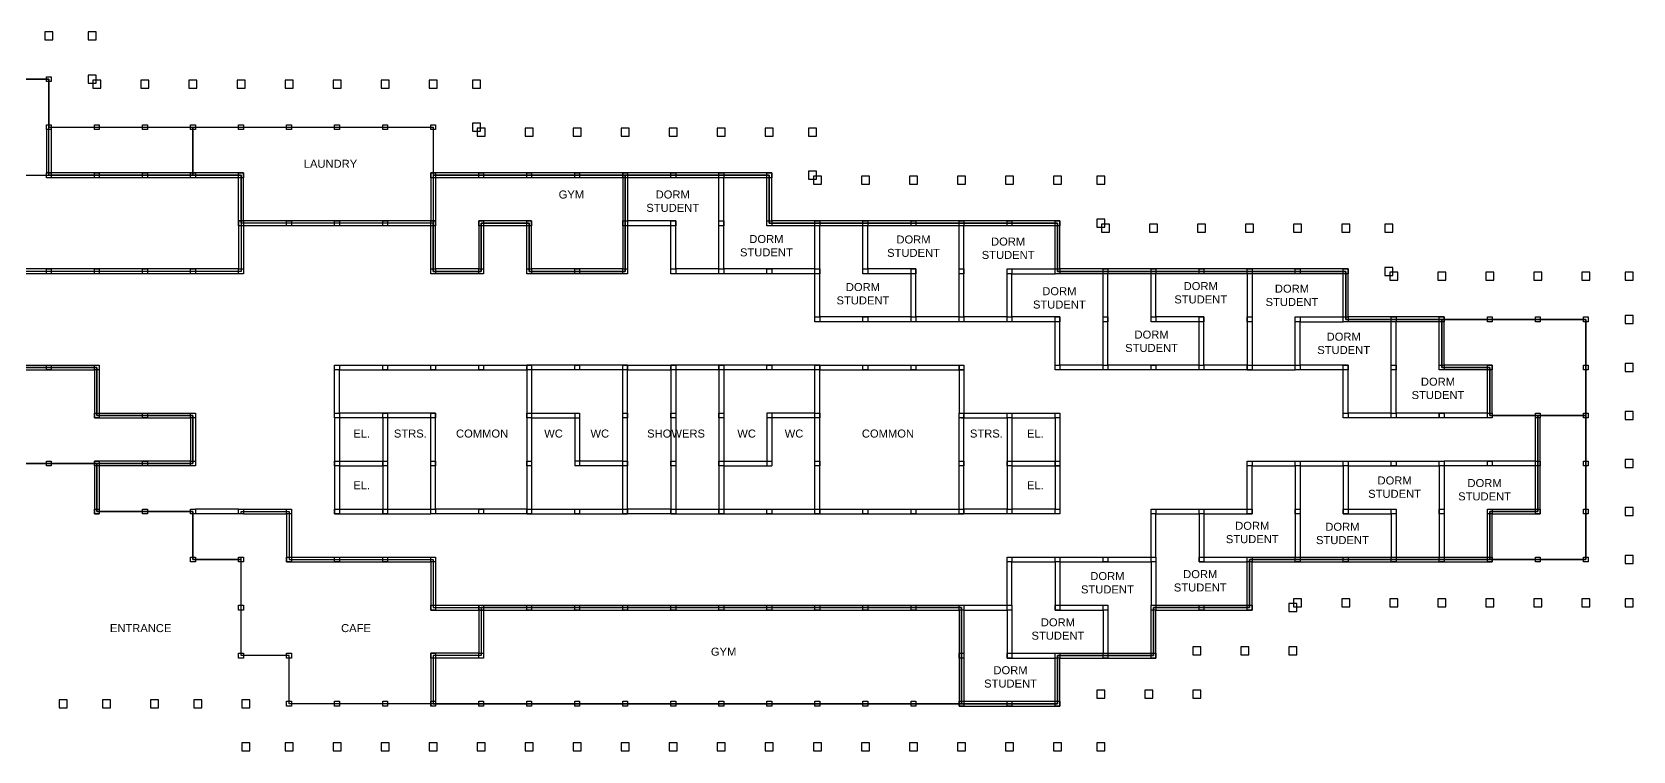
# Model space of a CAD drawing. Header units: metres. Extents: x 1950 to 2882, y 2050 to 2715.
# Drawn here: x 2347.9 to 2447.9, y 2176.1 to 2221 of the extents above; entities that cross this region are included whole.
import ezdxf

# ---------------------------------------------------------------- set-up
doc = ezdxf.new("R2010")
doc.units = ezdxf.units.M
for name, color, linetype in [('BRICK WALLS', 250, 'Continuous'), ('OUTLINE', 250, 'Continuous'), ('PILARS', 250, 'Continuous')]:
    doc.layers.add(name, color=color, linetype=linetype)
doc.layers.add('DOUBLE SKIN FACADE', color=250, linetype='Continuous', transparency=0.5)
doc.styles.get("Standard").update_dxf_attribs({"font": 'arial.ttf'})

msp = doc.modelspace()

# ---------------------------------------------------------------- linework, layer by layer
at = {"layer": 'BRICK WALLS'}
for p, q in [((2379.13, 2197.17), (2382.13, 2197.17)), ((2381.83, 2197.17), (2381.83, 2193.87)), ((2382.13, 2197.17), (2382.13, 2193.87)), ((2396.83, 2197.17), (2393.83, 2197.17)), ((2393.83, 2197.17), (2393.83, 2193.87)), ((2394.13, 2197.17), (2394.13, 2193.87)), ((2379.13, 2196.87), (2382.13, 2196.87)), ((2396.83, 2196.87), (2393.83, 2196.87)), ((2384.83, 2194.17), (2381.83, 2194.17)), ((2391.13, 2194.17), (2394.13, 2194.17)), ((2384.83, 2193.87), (2381.83, 2193.87)), ((2391.13, 2193.87), (2394.13, 2193.87))]:
    msp.add_line(p, q, dxfattribs=at)
for points in [[(2348.83, 2214.87), (2348.83, 2212.17)], [(2349.13, 2214.87), (2349.13, 2212.17)], [(2439.13, 2197.17), (2439.13, 2200.17), (2436.13, 2200.17), (2436.13, 2203.17), (2430.13, 2203.17), (2430.13, 2206.17), (2412.13, 2206.17), (2412.13, 2209.17), (2394.13, 2209.17), (2394.13, 2212.17), (2384.83, 2212.17), (2384.83, 2206.17), (2379.13, 2206.17), (2379.13, 2209.17), (2375.83, 2209.17), (2375.83, 2206.17), (2373.13, 2206.17), (2373.13, 2209.17), (2360.83, 2209.17), (2360.83, 2206.17), (2333.83, 2206.17)], [(2361.13, 2209.17), (2361.13, 2212.17), (2348.83, 2212.17)], [(2384.83, 2212.17), (2372.83, 2212.17), (2372.83, 2209.17)], [(2439.13, 2196.87), (2438.83, 2196.87), (2438.83, 2199.87), (2435.83, 2199.87), (2435.83, 2202.87), (2429.83, 2202.87), (2429.83, 2205.87), (2411.83, 2205.87), (2411.83, 2208.87), (2393.83, 2208.87), (2393.83, 2211.87), (2385.13, 2211.87), (2385.13, 2205.87), (2378.83, 2205.87), (2378.83, 2208.87), (2376.13, 2208.87), (2376.13, 2205.87), (2372.83, 2205.87), (2372.83, 2208.87), (2361.13, 2208.87), (2361.13, 2205.87), (2334.13, 2205.87)], [(2360.83, 2209.17), (2360.83, 2211.87), (2348.83, 2211.87)], [(2384.83, 2211.87), (2373.13, 2211.87), (2373.13, 2209.17)], [(2396.83, 2205.87), (2390.83, 2205.87), (2390.83, 2211.87)], [(2396.83, 2206.17), (2391.13, 2206.17), (2391.13, 2211.87)], [(2390.83, 2206.17), (2388.13, 2206.17), (2388.13, 2209.17), (2385.13, 2209.17)], [(2390.83, 2205.87), (2387.83, 2205.87), (2387.83, 2208.87), (2385.13, 2208.87)], [(2402.83, 2202.87), (2396.83, 2202.87), (2396.83, 2208.87)], [(2402.83, 2203.17), (2397.13, 2203.17), (2397.13, 2208.87)], [(2405.83, 2202.87), (2402.83, 2202.87), (2402.83, 2205.87), (2399.83, 2205.87), (2399.83, 2208.87)], [(2405.83, 2203.17), (2403.13, 2203.17), (2403.13, 2206.17), (2400.13, 2206.17), (2400.13, 2208.87)], [(2408.83, 2202.87), (2405.83, 2202.87), (2405.83, 2208.87)], [(2408.83, 2203.17), (2406.13, 2203.17), (2406.13, 2208.87)], [(2414.83, 2199.87), (2411.83, 2199.87), (2411.83, 2202.87), (2408.83, 2202.87), (2408.83, 2206.17), (2411.83, 2206.17)], [(2414.83, 2200.17), (2412.13, 2200.17), (2412.13, 2203.17), (2409.13, 2203.17), (2409.13, 2205.87), (2411.83, 2205.87)], [(2420.83, 2199.87), (2414.83, 2199.87), (2414.83, 2205.87)], [(2420.83, 2200.17), (2415.13, 2200.17), (2415.13, 2205.87)], [(2423.83, 2199.87), (2420.83, 2199.87), (2420.83, 2202.87), (2417.83, 2202.87), (2417.83, 2205.87)], [(2423.83, 2200.17), (2421.13, 2200.17), (2421.13, 2203.17), (2418.13, 2203.17), (2418.13, 2205.87)], [(2423.83, 2205.87), (2423.83, 2199.87), (2426.83, 2199.87)], [(2424.13, 2205.87), (2424.13, 2200.17), (2426.83, 2200.17)], [(2432.83, 2196.87), (2429.83, 2196.87), (2429.83, 2199.87), (2426.83, 2199.87), (2426.83, 2203.17), (2429.83, 2203.17)], [(2432.83, 2197.17), (2430.13, 2197.17), (2430.13, 2200.17), (2427.13, 2200.17), (2427.13, 2202.87), (2429.83, 2202.87)], [(2435.83, 2196.87), (2432.83, 2196.87), (2432.83, 2202.87)], [(2435.83, 2197.17), (2433.13, 2197.17), (2433.13, 2202.87)], [(2340.13, 2200.17), (2352.13, 2200.17), (2352.13, 2197.17), (2358.13, 2197.17), (2358.13, 2193.87), (2352.13, 2193.87), (2352.13, 2190.87)], [(2378.83, 2190.87), (2372.83, 2190.87), (2372.83, 2196.87), (2366.83, 2196.87), (2366.83, 2200.17), (2378.83, 2200.17)], [(2385.13, 2200.17), (2378.83, 2200.17), (2378.83, 2190.87), (2385.13, 2190.87), (2385.13, 2200.17)], [(2385.13, 2200.17), (2388.13, 2200.17), (2388.13, 2190.87), (2385.13, 2190.87)], [(2390.83, 2200.17), (2387.83, 2200.17), (2387.83, 2190.87), (2390.83, 2190.87)], [(2397.13, 2190.87), (2397.13, 2200.17), (2390.83, 2200.17), (2390.83, 2190.87), (2397.13, 2190.87)], [(2397.13, 2200.17), (2406.13, 2200.17)], [(2405.83, 2200.17), (2405.83, 2197.17)], [(2406.13, 2200.17), (2406.13, 2197.17)], [(2339.83, 2199.87), (2351.83, 2199.87), (2351.83, 2196.87), (2357.83, 2196.87), (2357.83, 2194.17), (2351.83, 2194.17), (2351.83, 2190.87), (2352.13, 2190.87)], [(2378.83, 2191.17), (2373.13, 2191.17), (2373.13, 2197.17), (2367.13, 2197.17), (2367.13, 2199.87), (2378.83, 2199.87)], [(2385.13, 2199.87), (2387.83, 2199.87), (2387.83, 2191.17), (2385.13, 2191.17)], [(2390.83, 2199.87), (2388.13, 2199.87), (2388.13, 2191.17), (2390.83, 2191.17)], [(2396.83, 2191.17), (2396.83, 2199.87), (2391.13, 2199.87), (2391.13, 2191.17), (2396.83, 2191.17)], [(2397.13, 2199.87), (2406.13, 2199.87)], [(2397.13, 2190.87), (2406.13, 2190.87), (2406.13, 2197.17)], [(2397.13, 2191.17), (2405.83, 2191.17), (2405.83, 2197.17)], [(2405.98, 2197.17), (2409.13, 2197.17), (2409.13, 2190.87), (2406.13, 2190.87)], [(2409.13, 2197.17), (2412.13, 2197.17), (2412.13, 2190.87), (2409.13, 2190.87)], [(2438.83, 2197.17), (2435.83, 2197.17), (2435.83, 2196.87)], [(2360.83, 2191.17), (2364.13, 2191.17), (2364.13, 2188.17), (2373.13, 2188.17), (2373.13, 2185.17), (2406.13, 2185.17), (2406.13, 2179.17), (2411.83, 2179.17), (2411.83, 2182.17), (2417.83, 2182.17), (2417.83, 2185.17), (2423.83, 2185.17), (2423.83, 2188.17), (2438.83, 2188.17), (2438.83, 2191.17), (2441.83, 2191.17), (2441.83, 2196.87)], [(2366.83, 2196.87), (2366.83, 2190.87), (2372.83, 2190.87)], [(2367.13, 2196.87), (2367.13, 2191.17), (2372.83, 2191.17)], [(2369.83, 2196.87), (2369.83, 2190.87)], [(2370.13, 2196.87), (2370.13, 2190.87)], [(2405.83, 2178.87), (2412.13, 2178.87), (2412.13, 2181.87), (2418.13, 2181.87), (2418.13, 2184.87), (2424.13, 2184.87), (2424.13, 2187.87), (2439.13, 2187.87), (2439.13, 2190.87), (2442.13, 2190.87), (2442.13, 2196.87)], [(2405.98, 2196.87), (2408.83, 2196.87), (2408.83, 2191.17), (2406.13, 2191.17)], [(2409.13, 2196.87), (2411.83, 2196.87), (2411.83, 2191.17), (2409.13, 2191.17)], [(2438.83, 2196.87), (2436.13, 2196.87)], [(2367.13, 2194.17), (2369.83, 2194.17)], [(2409.13, 2194.17), (2412.13, 2194.17)], [(2421.13, 2191.17), (2423.83, 2191.17), (2423.83, 2194.17), (2427.13, 2194.17), (2427.13, 2188.17)], [(2427.13, 2194.17), (2430.13, 2194.17), (2430.13, 2191.17), (2433.13, 2191.17), (2433.13, 2188.17)], [(2430.13, 2194.17), (2436.13, 2194.17), (2436.13, 2188.17)], [(2441.83, 2194.17), (2436.13, 2194.17)], [(2367.13, 2193.87), (2369.83, 2193.87)], [(2409.13, 2193.87), (2412.13, 2193.87)], [(2421.13, 2190.87), (2424.13, 2190.87), (2424.13, 2193.87), (2426.83, 2193.87), (2426.83, 2188.17)], [(2427.13, 2193.87), (2429.83, 2193.87), (2429.83, 2190.87), (2432.83, 2190.87), (2432.83, 2188.17)], [(2430.13, 2193.87), (2435.83, 2193.87), (2435.83, 2188.17)], [(2441.83, 2193.87), (2436.13, 2193.87)], [(2357.83, 2191.17), (2358.13, 2191.17), (2358.13, 2190.87)], [(2360.83, 2191.17), (2358.13, 2191.17)], [(2417.83, 2188.17), (2417.83, 2191.17), (2421.13, 2191.17), (2421.13, 2188.17), (2423.83, 2188.17)], [(2361.13, 2190.87), (2358.13, 2190.87)], [(2361.13, 2190.87), (2363.83, 2190.87), (2363.83, 2187.87), (2372.83, 2187.87), (2372.83, 2184.87), (2405.83, 2184.87), (2405.83, 2178.87)], [(2418.13, 2188.17), (2418.13, 2190.87), (2420.83, 2190.87), (2420.83, 2187.87), (2423.83, 2187.87)], [(2408.83, 2185.17), (2408.83, 2188.17), (2412.13, 2188.17), (2412.13, 2185.17), (2415.13, 2185.17), (2415.13, 2182.17)], [(2412.13, 2188.17), (2418.13, 2188.17), (2418.13, 2185.17)], [(2409.13, 2185.17), (2409.13, 2187.87), (2411.83, 2187.87), (2411.83, 2184.87), (2414.83, 2184.87), (2414.83, 2182.17)], [(2412.13, 2187.87), (2417.83, 2187.87), (2417.83, 2185.17)], [(2375.83, 2185.17), (2375.83, 2182.17), (2372.83, 2182.17), (2372.83, 2178.87)], [(2376.13, 2185.17), (2376.13, 2181.87), (2373.13, 2181.87), (2373.13, 2178.87)], [(2406.13, 2185.17), (2409.13, 2185.17), (2409.13, 2182.17), (2411.83, 2182.17)], [(2406.13, 2184.87), (2408.83, 2184.87), (2408.83, 2181.87), (2411.83, 2181.87)]]:
    msp.add_lwpolyline(points, dxfattribs=at)
msp.add_lwpolyline([(2384.83, 2199.87), (2379.13, 2199.87), (2379.13, 2191.17), (2384.83, 2191.17)], close=True, dxfattribs=at)
at = {"layer": 'DOUBLE SKIN FACADE'}
for points in [[(2349.23, 2220.97), (2348.73, 2220.97), (2348.73, 2220.47), (2349.23, 2220.47)], [(2351.93, 2220.97), (2351.43, 2220.97), (2351.43, 2220.47), (2351.93, 2220.47)], [(2351.93, 2218.27), (2351.43, 2218.27), (2351.43, 2217.77), (2351.93, 2217.77)], [(2352.23, 2217.97), (2351.73, 2217.97), (2351.73, 2217.47), (2352.23, 2217.47)], [(2355.23, 2217.97), (2354.73, 2217.97), (2354.73, 2217.47), (2355.23, 2217.47)], [(2358.23, 2217.97), (2357.73, 2217.97), (2357.73, 2217.47), (2358.23, 2217.47)], [(2361.23, 2217.97), (2360.73, 2217.97), (2360.73, 2217.47), (2361.23, 2217.47)], [(2364.23, 2217.97), (2363.73, 2217.97), (2363.73, 2217.47), (2364.23, 2217.47)], [(2367.23, 2217.97), (2366.73, 2217.97), (2366.73, 2217.47), (2367.23, 2217.47)], [(2370.23, 2217.97), (2369.73, 2217.97), (2369.73, 2217.47), (2370.23, 2217.47)], [(2373.23, 2217.97), (2372.73, 2217.97), (2372.73, 2217.47), (2373.23, 2217.47)], [(2375.93, 2217.97), (2375.43, 2217.97), (2375.43, 2217.47), (2375.93, 2217.47)], [(2375.93, 2215.27), (2375.43, 2215.27), (2375.43, 2214.77), (2375.93, 2214.77)], [(2376.23, 2214.97), (2375.73, 2214.97), (2375.73, 2214.47), (2376.23, 2214.47)], [(2379.23, 2214.97), (2378.73, 2214.97), (2378.73, 2214.47), (2379.23, 2214.47)], [(2382.23, 2214.97), (2381.73, 2214.97), (2381.73, 2214.47), (2382.23, 2214.47)], [(2385.23, 2214.97), (2384.73, 2214.97), (2384.73, 2214.47), (2385.23, 2214.47)], [(2388.23, 2214.97), (2387.73, 2214.97), (2387.73, 2214.47), (2388.23, 2214.47)], [(2391.23, 2214.97), (2390.73, 2214.97), (2390.73, 2214.47), (2391.23, 2214.47)], [(2394.23, 2214.97), (2393.73, 2214.97), (2393.73, 2214.47), (2394.23, 2214.47)], [(2396.93, 2214.97), (2396.43, 2214.97), (2396.43, 2214.47), (2396.93, 2214.47)], [(2396.93, 2212.27), (2396.43, 2212.27), (2396.43, 2211.77), (2396.93, 2211.77)], [(2397.23, 2211.97), (2396.73, 2211.97), (2396.73, 2211.47), (2397.23, 2211.47)], [(2400.23, 2211.97), (2399.73, 2211.97), (2399.73, 2211.47), (2400.23, 2211.47)], [(2403.23, 2211.97), (2402.73, 2211.97), (2402.73, 2211.47), (2403.23, 2211.47)], [(2406.23, 2211.97), (2405.73, 2211.97), (2405.73, 2211.47), (2406.23, 2211.47)], [(2409.23, 2211.97), (2408.73, 2211.97), (2408.73, 2211.47), (2409.23, 2211.47)], [(2412.23, 2211.97), (2411.73, 2211.97), (2411.73, 2211.47), (2412.23, 2211.47)], [(2414.93, 2211.97), (2414.43, 2211.97), (2414.43, 2211.47), (2414.93, 2211.47)], [(2414.93, 2209.27), (2414.43, 2209.27), (2414.43, 2208.77), (2414.93, 2208.77)], [(2415.23, 2208.97), (2414.73, 2208.97), (2414.73, 2208.47), (2415.23, 2208.47)], [(2418.23, 2208.97), (2417.73, 2208.97), (2417.73, 2208.47), (2418.23, 2208.47)], [(2421.23, 2208.97), (2420.73, 2208.97), (2420.73, 2208.47), (2421.23, 2208.47)], [(2424.23, 2208.97), (2423.73, 2208.97), (2423.73, 2208.47), (2424.23, 2208.47)], [(2427.23, 2208.97), (2426.73, 2208.97), (2426.73, 2208.47), (2427.23, 2208.47)], [(2430.23, 2208.97), (2429.73, 2208.97), (2429.73, 2208.47), (2430.23, 2208.47)], [(2432.93, 2208.97), (2432.43, 2208.97), (2432.43, 2208.47), (2432.93, 2208.47)], [(2432.93, 2206.27), (2432.43, 2206.27), (2432.43, 2205.77), (2432.93, 2205.77)], [(2433.23, 2205.97), (2432.73, 2205.97), (2432.73, 2205.47), (2433.23, 2205.47)], [(2436.23, 2205.97), (2435.73, 2205.97), (2435.73, 2205.47), (2436.23, 2205.47)], [(2439.23, 2205.97), (2438.73, 2205.97), (2438.73, 2205.47), (2439.23, 2205.47)], [(2442.23, 2205.97), (2441.73, 2205.97), (2441.73, 2205.47), (2442.23, 2205.47)], [(2445.23, 2205.97), (2444.73, 2205.97), (2444.73, 2205.47), (2445.23, 2205.47)], [(2447.93, 2205.97), (2447.43, 2205.97), (2447.43, 2205.47), (2447.93, 2205.47)], [(2447.93, 2203.27), (2447.43, 2203.27), (2447.43, 2202.77), (2447.93, 2202.77)], [(2447.93, 2200.27), (2447.43, 2200.27), (2447.43, 2199.77), (2447.93, 2199.77)], [(2447.93, 2197.27), (2447.43, 2197.27), (2447.43, 2196.77), (2447.93, 2196.77)], [(2447.93, 2194.27), (2447.43, 2194.27), (2447.43, 2193.77), (2447.93, 2193.77)], [(2447.93, 2191.27), (2447.43, 2191.27), (2447.43, 2190.77), (2447.93, 2190.77)], [(2447.93, 2188.27), (2447.43, 2188.27), (2447.43, 2187.77), (2447.93, 2187.77)], [(2426.93, 2185.27), (2426.43, 2185.27), (2426.43, 2184.77), (2426.93, 2184.77)], [(2427.23, 2185.57), (2426.73, 2185.57), (2426.73, 2185.07), (2427.23, 2185.07)], [(2430.23, 2185.57), (2429.73, 2185.57), (2429.73, 2185.07), (2430.23, 2185.07)], [(2433.23, 2185.57), (2432.73, 2185.57), (2432.73, 2185.07), (2433.23, 2185.07)], [(2436.23, 2185.57), (2435.73, 2185.57), (2435.73, 2185.07), (2436.23, 2185.07)], [(2439.23, 2185.57), (2438.73, 2185.57), (2438.73, 2185.07), (2439.23, 2185.07)], [(2442.23, 2185.57), (2441.73, 2185.57), (2441.73, 2185.07), (2442.23, 2185.07)], [(2445.23, 2185.57), (2444.73, 2185.57), (2444.73, 2185.07), (2445.23, 2185.07)], [(2447.93, 2185.57), (2447.43, 2185.57), (2447.43, 2185.07), (2447.93, 2185.07)], [(2420.93, 2182.57), (2420.43, 2182.57), (2420.43, 2182.07), (2420.93, 2182.07)], [(2423.93, 2182.57), (2423.43, 2182.57), (2423.43, 2182.07), (2423.93, 2182.07)], [(2426.93, 2182.57), (2426.43, 2182.57), (2426.43, 2182.07), (2426.93, 2182.07)], [(2350.13, 2179.27), (2349.63, 2179.27), (2349.63, 2178.77), (2350.13, 2178.77)], [(2352.83, 2179.27), (2352.33, 2179.27), (2352.33, 2178.77), (2352.83, 2178.77)], [(2355.83, 2179.27), (2355.33, 2179.27), (2355.33, 2178.77), (2355.83, 2178.77)], [(2358.53, 2179.27), (2358.03, 2179.27), (2358.03, 2178.77), (2358.53, 2178.77)], [(2361.53, 2179.27), (2361.03, 2179.27), (2361.03, 2178.77), (2361.53, 2178.77)], [(2414.93, 2179.87), (2414.43, 2179.87), (2414.43, 2179.37), (2414.93, 2179.37)], [(2417.93, 2179.87), (2417.43, 2179.87), (2417.43, 2179.37), (2417.93, 2179.37)], [(2420.93, 2179.87), (2420.43, 2179.87), (2420.43, 2179.37), (2420.93, 2179.37)], [(2361.53, 2176.57), (2361.03, 2176.57), (2361.03, 2176.07), (2361.53, 2176.07)], [(2364.23, 2176.57), (2363.73, 2176.57), (2363.73, 2176.07), (2364.23, 2176.07)], [(2367.23, 2176.57), (2366.73, 2176.57), (2366.73, 2176.07), (2367.23, 2176.07)], [(2370.23, 2176.57), (2369.73, 2176.57), (2369.73, 2176.07), (2370.23, 2176.07)], [(2373.23, 2176.57), (2372.73, 2176.57), (2372.73, 2176.07), (2373.23, 2176.07)], [(2376.23, 2176.57), (2375.73, 2176.57), (2375.73, 2176.07), (2376.23, 2176.07)], [(2379.23, 2176.57), (2378.73, 2176.57), (2378.73, 2176.07), (2379.23, 2176.07)], [(2382.23, 2176.57), (2381.73, 2176.57), (2381.73, 2176.07), (2382.23, 2176.07)], [(2385.23, 2176.57), (2384.73, 2176.57), (2384.73, 2176.07), (2385.23, 2176.07)], [(2388.23, 2176.57), (2387.73, 2176.57), (2387.73, 2176.07), (2388.23, 2176.07)], [(2391.23, 2176.57), (2390.73, 2176.57), (2390.73, 2176.07), (2391.23, 2176.07)], [(2394.23, 2176.57), (2393.73, 2176.57), (2393.73, 2176.07), (2394.23, 2176.07)], [(2397.23, 2176.57), (2396.73, 2176.57), (2396.73, 2176.07), (2397.23, 2176.07)], [(2400.23, 2176.57), (2399.73, 2176.57), (2399.73, 2176.07), (2400.23, 2176.07)], [(2403.23, 2176.57), (2402.73, 2176.57), (2402.73, 2176.07), (2403.23, 2176.07)], [(2406.23, 2176.57), (2405.73, 2176.57), (2405.73, 2176.07), (2406.23, 2176.07)], [(2409.23, 2176.57), (2408.73, 2176.57), (2408.73, 2176.07), (2409.23, 2176.07)], [(2412.23, 2176.57), (2411.73, 2176.57), (2411.73, 2176.07), (2412.23, 2176.07)], [(2414.93, 2176.58), (2414.43, 2176.58), (2414.43, 2176.08), (2414.93, 2176.08)]]:
    msp.add_lwpolyline(points, close=True, dxfattribs=at)
at = {"layer": 'OUTLINE'}
msp.add_lwpolyline([(2324.98, 2218.02), (2348.98, 2218.02), (2348.98, 2215.02), (2372.98, 2215.02), (2372.98, 2212.02), (2393.98, 2212.02), (2393.98, 2209.02), (2411.98, 2209.02), (2411.98, 2206.02), (2429.98, 2206.02), (2429.98, 2203.02), (2444.98, 2203.02), (2444.98, 2188.02), (2423.98, 2188.02), (2423.98, 2185.02), (2417.98, 2185.02), (2417.98, 2182.02), (2411.98, 2182.02), (2411.98, 2179.02), (2363.98, 2179.02), (2363.98, 2182.02), (2360.98, 2182.02), (2360.98, 2188.02), (2357.98, 2188.02), (2357.98, 2191.02), (2351.98, 2191.02), (2351.98, 2194.02), (2339.98, 2194.02)], dxfattribs=at)
at = {"layer": 'PILARS'}
for points in [[(2330.98, 2218.02), (2336.98, 2218.02), (2336.98, 2212.02), (2360.98, 2212.02), (2360.98, 2206.02), (2330.98, 2206.02), (2330.98, 2212.17)], [(2348.83, 2218.17), (2349.13, 2218.17), (2349.13, 2217.87), (2348.83, 2217.87), (2348.83, 2218.17)], [(2348.83, 2215.17), (2349.13, 2215.17), (2349.13, 2214.87), (2348.83, 2214.87), (2348.83, 2215.17)], [(2348.98, 2215.02), (2357.98, 2215.02), (2357.98, 2212.02), (2348.98, 2212.02), (2348.98, 2215.02)], [(2351.83, 2215.17), (2352.13, 2215.17), (2352.13, 2214.87), (2351.83, 2214.87), (2351.83, 2215.17)], [(2354.83, 2215.17), (2355.13, 2215.17), (2355.13, 2214.87), (2354.83, 2214.87), (2354.83, 2215.17)], [(2357.83, 2215.17), (2358.13, 2215.17), (2358.13, 2214.87), (2357.83, 2214.87), (2357.83, 2215.17)], [(2357.98, 2215.02), (2372.98, 2215.02), (2372.98, 2209.02), (2360.98, 2209.02), (2360.98, 2212.02), (2357.98, 2212.02), (2357.98, 2215.02)], [(2360.83, 2215.17), (2361.13, 2215.17), (2361.13, 2214.87), (2360.83, 2214.87), (2360.83, 2215.17)], [(2363.83, 2215.17), (2364.13, 2215.17), (2364.13, 2214.87), (2363.83, 2214.87), (2363.83, 2215.17)], [(2366.83, 2215.17), (2367.13, 2215.17), (2367.13, 2214.87), (2366.83, 2214.87), (2366.83, 2215.17)], [(2369.83, 2215.17), (2370.13, 2215.17), (2370.13, 2214.87), (2369.83, 2214.87), (2369.83, 2215.17)], [(2372.83, 2215.17), (2373.13, 2215.17), (2373.13, 2214.87), (2372.83, 2214.87), (2372.83, 2215.17)], [(2351.98, 2194.02), (2357.98, 2194.02), (2357.98, 2197.02), (2351.98, 2197.02), (2351.98, 2200.02), (2339.98, 2200.02), (2339.98, 2203.02), (2333.98, 2203.02), (2333.98, 2206.02), (2330.98, 2206.02), (2330.98, 2212.02), (2324.98, 2212.02), (2324.98, 2206.02), (2327.98, 2206.02), (2327.98, 2203.02), (2330.98, 2203.02), (2330.98, 2200.02), (2327.98, 2200.02), (2327.98, 2197.02), (2339.98, 2197.02), (2339.98, 2194.02), (2351.98, 2194.02)], [(2360.98, 2190.87), (2360.98, 2191.02), (2363.98, 2191.02), (2363.98, 2188.02), (2372.98, 2188.02), (2372.98, 2185.02), (2405.98, 2185.02), (2405.98, 2179.02), (2411.98, 2179.02), (2411.98, 2182.02), (2417.98, 2182.02), (2417.98, 2185.02), (2423.98, 2185.02), (2423.98, 2188.02), (2438.98, 2188.02), (2438.98, 2191.02), (2441.98, 2191.02), (2441.98, 2197.02), (2438.98, 2197.02), (2438.98, 2200.02), (2435.98, 2200.02), (2435.98, 2203.02), (2429.98, 2203.02), (2429.98, 2206.02), (2411.98, 2206.02), (2411.98, 2209.02), (2393.98, 2209.02), (2393.98, 2212.02), (2384.98, 2212.02), (2384.98, 2206.02), (2378.98, 2206.02), (2378.98, 2209.02), (2375.98, 2209.02), (2375.98, 2206.02), (2372.98, 2206.02), (2372.98, 2209.02), (2360.98, 2209.02), (2360.98, 2206.02), (2333.98, 2206.02)], [(2348.83, 2212.17), (2349.13, 2212.17), (2349.13, 2211.87), (2348.83, 2211.87), (2348.83, 2212.17)], [(2351.83, 2212.17), (2352.13, 2212.17), (2352.13, 2211.87), (2351.83, 2211.87), (2351.83, 2212.17)], [(2354.83, 2212.17), (2355.13, 2212.17), (2355.13, 2211.87), (2354.83, 2211.87), (2354.83, 2212.17)], [(2357.83, 2212.17), (2358.13, 2212.17), (2358.13, 2211.87), (2357.83, 2211.87), (2357.83, 2212.17)], [(2360.83, 2212.17), (2361.13, 2212.17), (2361.13, 2211.87), (2360.83, 2211.87), (2360.83, 2212.17)], [(2372.83, 2212.17), (2373.13, 2212.17), (2373.13, 2211.87), (2372.83, 2211.87), (2372.83, 2212.17)], [(2372.98, 2212.02), (2372.98, 2206.02), (2375.98, 2206.02), (2375.98, 2209.02), (2378.98, 2209.02), (2378.98, 2206.02), (2384.98, 2206.02), (2384.98, 2212.02), (2372.98, 2212.02)], [(2375.83, 2212.17), (2376.13, 2212.17), (2376.13, 2211.87), (2375.83, 2211.87), (2375.83, 2212.17)], [(2378.83, 2212.17), (2379.13, 2212.17), (2379.13, 2211.87), (2378.83, 2211.87), (2378.83, 2212.17)], [(2381.83, 2212.17), (2382.13, 2212.17), (2382.13, 2211.87), (2381.83, 2211.87), (2381.83, 2212.17)], [(2384.83, 2212.17), (2385.13, 2212.17), (2385.13, 2211.87), (2384.83, 2211.87), (2384.83, 2212.17)], [(2387.83, 2212.17), (2388.13, 2212.17), (2388.13, 2211.87), (2387.83, 2211.87), (2387.83, 2212.17)], [(2390.83, 2212.17), (2391.13, 2212.17), (2391.13, 2211.87), (2390.83, 2211.87), (2390.83, 2212.17)], [(2393.83, 2212.17), (2394.13, 2212.17), (2394.13, 2211.87), (2393.83, 2211.87), (2393.83, 2212.17)], [(2360.83, 2209.17), (2361.13, 2209.17), (2361.13, 2208.87), (2360.83, 2208.87), (2360.83, 2209.17)], [(2363.83, 2209.17), (2364.13, 2209.17), (2364.13, 2208.87), (2363.83, 2208.87), (2363.83, 2209.17)], [(2366.83, 2209.17), (2367.13, 2209.17), (2367.13, 2208.87), (2366.83, 2208.87), (2366.83, 2209.17)], [(2369.83, 2209.17), (2370.13, 2209.17), (2370.13, 2208.87), (2369.83, 2208.87), (2369.83, 2209.17)], [(2372.83, 2209.17), (2373.13, 2209.17), (2373.13, 2208.87), (2372.83, 2208.87), (2372.83, 2209.17)], [(2375.83, 2209.17), (2376.13, 2209.17), (2376.13, 2208.87), (2375.83, 2208.87), (2375.83, 2209.17)], [(2378.83, 2209.17), (2379.13, 2209.17), (2379.13, 2208.87), (2378.83, 2208.87), (2378.83, 2209.17)], [(2384.83, 2209.17), (2385.13, 2209.17), (2385.13, 2208.87), (2384.83, 2208.87), (2384.83, 2209.17)], [(2387.83, 2209.17), (2388.13, 2209.17), (2388.13, 2208.87), (2387.83, 2208.87), (2387.83, 2209.17)], [(2390.83, 2209.17), (2391.13, 2209.17), (2391.13, 2208.87), (2390.83, 2208.87), (2390.83, 2209.17)], [(2393.83, 2209.17), (2394.13, 2209.17), (2394.13, 2208.87), (2393.83, 2208.87), (2393.83, 2209.17)], [(2396.83, 2209.17), (2397.13, 2209.17), (2397.13, 2208.87), (2396.83, 2208.87), (2396.83, 2209.17)], [(2399.83, 2209.17), (2400.13, 2209.17), (2400.13, 2208.87), (2399.83, 2208.87), (2399.83, 2209.17)], [(2402.83, 2209.17), (2403.13, 2209.17), (2403.13, 2208.87), (2402.83, 2208.87), (2402.83, 2209.17)], [(2405.83, 2209.17), (2406.13, 2209.17), (2406.13, 2208.87), (2405.83, 2208.87), (2405.83, 2209.17)], [(2408.83, 2209.17), (2409.13, 2209.17), (2409.13, 2208.87), (2408.83, 2208.87), (2408.83, 2209.17)], [(2411.83, 2209.17), (2412.13, 2209.17), (2412.13, 2208.87), (2411.83, 2208.87), (2411.83, 2209.17)], [(2348.83, 2206.17), (2349.13, 2206.17), (2349.13, 2205.87), (2348.83, 2205.87), (2348.83, 2206.17)], [(2351.83, 2206.17), (2352.13, 2206.17), (2352.13, 2205.87), (2351.83, 2205.87), (2351.83, 2206.17)], [(2354.83, 2206.17), (2355.13, 2206.17), (2355.13, 2205.87), (2354.83, 2205.87), (2354.83, 2206.17)], [(2357.83, 2206.17), (2358.13, 2206.17), (2358.13, 2205.87), (2357.83, 2205.87), (2357.83, 2206.17)], [(2360.83, 2206.17), (2361.13, 2206.17), (2361.13, 2205.87), (2360.83, 2205.87), (2360.83, 2206.17)], [(2372.83, 2206.17), (2373.13, 2206.17), (2373.13, 2205.87), (2372.83, 2205.87), (2372.83, 2206.17)], [(2375.83, 2206.17), (2376.13, 2206.17), (2376.13, 2205.87), (2375.83, 2205.87), (2375.83, 2206.17)], [(2378.83, 2206.17), (2379.13, 2206.17), (2379.13, 2205.87), (2378.83, 2205.87), (2378.83, 2206.17)], [(2381.83, 2206.17), (2382.13, 2206.17), (2382.13, 2205.87), (2381.83, 2205.87), (2381.83, 2206.17)], [(2384.83, 2206.17), (2385.13, 2206.17), (2385.13, 2205.87), (2384.83, 2205.87), (2384.83, 2206.17)], [(2387.83, 2206.17), (2388.13, 2206.17), (2388.13, 2205.87), (2387.83, 2205.87), (2387.83, 2206.17)], [(2390.83, 2206.17), (2391.13, 2206.17), (2391.13, 2205.87), (2390.83, 2205.87), (2390.83, 2206.17)], [(2393.83, 2206.17), (2394.13, 2206.17), (2394.13, 2205.87), (2393.83, 2205.87), (2393.83, 2206.17)], [(2396.83, 2206.17), (2397.13, 2206.17), (2397.13, 2205.87), (2396.83, 2205.87), (2396.83, 2206.17)], [(2399.83, 2206.17), (2400.13, 2206.17), (2400.13, 2205.87), (2399.83, 2205.87), (2399.83, 2206.17)], [(2402.83, 2206.17), (2403.13, 2206.17), (2403.13, 2205.87), (2402.83, 2205.87), (2402.83, 2206.17)], [(2405.83, 2206.17), (2406.13, 2206.17), (2406.13, 2205.87), (2405.83, 2205.87), (2405.83, 2206.17)], [(2408.83, 2206.17), (2409.13, 2206.17), (2409.13, 2205.87), (2408.83, 2205.87), (2408.83, 2206.17)], [(2411.83, 2206.17), (2412.13, 2206.17), (2412.13, 2205.87), (2411.83, 2205.87), (2411.83, 2206.17)], [(2414.83, 2206.17), (2415.13, 2206.17), (2415.13, 2205.87), (2414.83, 2205.87), (2414.83, 2206.17)], [(2417.83, 2206.17), (2418.13, 2206.17), (2418.13, 2205.87), (2417.83, 2205.87), (2417.83, 2206.17)], [(2420.83, 2206.17), (2421.13, 2206.17), (2421.13, 2205.87), (2420.83, 2205.87), (2420.83, 2206.17)], [(2423.83, 2206.17), (2424.13, 2206.17), (2424.13, 2205.87), (2423.83, 2205.87), (2423.83, 2206.17)], [(2426.83, 2206.17), (2427.13, 2206.17), (2427.13, 2205.87), (2426.83, 2205.87), (2426.83, 2206.17)], [(2429.83, 2206.17), (2430.13, 2206.17), (2430.13, 2205.87), (2429.83, 2205.87), (2429.83, 2206.17)], [(2396.83, 2203.17), (2397.13, 2203.17), (2397.13, 2202.87), (2396.83, 2202.87), (2396.83, 2203.17)], [(2399.83, 2203.17), (2400.13, 2203.17), (2400.13, 2202.87), (2399.83, 2202.87), (2399.83, 2203.17)], [(2402.83, 2203.17), (2403.13, 2203.17), (2403.13, 2202.87), (2402.83, 2202.87), (2402.83, 2203.17)], [(2405.83, 2203.17), (2406.13, 2203.17), (2406.13, 2202.87), (2405.83, 2202.87), (2405.83, 2203.17)], [(2408.83, 2203.17), (2409.13, 2203.17), (2409.13, 2202.87), (2408.83, 2202.87), (2408.83, 2203.17)], [(2411.83, 2203.17), (2412.13, 2203.17), (2412.13, 2202.87), (2411.83, 2202.87), (2411.83, 2203.17)], [(2414.83, 2203.17), (2415.13, 2203.17), (2415.13, 2202.87), (2414.83, 2202.87), (2414.83, 2203.17)], [(2417.83, 2203.17), (2418.13, 2203.17), (2418.13, 2202.87), (2417.83, 2202.87), (2417.83, 2203.17)], [(2420.83, 2203.17), (2421.13, 2203.17), (2421.13, 2202.87), (2420.83, 2202.87), (2420.83, 2203.17)], [(2423.83, 2203.17), (2424.13, 2203.17), (2424.13, 2202.87), (2423.83, 2202.87), (2423.83, 2203.17)], [(2426.83, 2203.17), (2427.13, 2203.17), (2427.13, 2202.87), (2426.83, 2202.87), (2426.83, 2203.17)], [(2429.83, 2203.17), (2430.13, 2203.17), (2430.13, 2202.87), (2429.83, 2202.87), (2429.83, 2203.17)], [(2432.83, 2203.17), (2433.13, 2203.17), (2433.13, 2202.87), (2432.83, 2202.87), (2432.83, 2203.17)], [(2435.83, 2203.17), (2436.13, 2203.17), (2436.13, 2202.87), (2435.83, 2202.87), (2435.83, 2203.17)], [(2444.98, 2203.02), (2435.98, 2203.02), (2435.98, 2200.02), (2438.98, 2200.02), (2438.98, 2197.02), (2444.98, 2197.02), (2444.98, 2203.02)], [(2438.83, 2203.17), (2439.13, 2203.17), (2439.13, 2202.87), (2438.83, 2202.87), (2438.83, 2203.17)], [(2441.83, 2203.17), (2442.13, 2203.17), (2442.13, 2202.87), (2441.83, 2202.87), (2441.83, 2203.17)], [(2444.83, 2203.17), (2445.13, 2203.17), (2445.13, 2202.87), (2444.83, 2202.87), (2444.83, 2203.17)], [(2339.98, 2200.02), (2351.98, 2200.02), (2351.98, 2197.02), (2357.98, 2197.02), (2357.98, 2194.02), (2351.98, 2194.02)], [(2348.83, 2200.17), (2349.13, 2200.17), (2349.13, 2199.87), (2348.83, 2199.87), (2348.83, 2200.17)], [(2351.83, 2200.17), (2352.13, 2200.17), (2352.13, 2199.87), (2351.83, 2199.87), (2351.83, 2200.17)], [(2366.83, 2200.17), (2367.13, 2200.17), (2367.13, 2199.87), (2366.83, 2199.87), (2366.83, 2200.17)], [(2369.83, 2200.17), (2370.13, 2200.17), (2370.13, 2199.87), (2369.83, 2199.87), (2369.83, 2200.17)], [(2372.83, 2200.17), (2373.13, 2200.17), (2373.13, 2199.87), (2372.83, 2199.87), (2372.83, 2200.17)], [(2375.83, 2200.17), (2376.13, 2200.17), (2376.13, 2199.87), (2375.83, 2199.87), (2375.83, 2200.17)], [(2378.83, 2200.17), (2379.13, 2200.17), (2379.13, 2199.87), (2378.83, 2199.87), (2378.83, 2200.17)], [(2381.83, 2200.17), (2382.13, 2200.17), (2382.13, 2199.87), (2381.83, 2199.87), (2381.83, 2200.17)], [(2384.83, 2200.17), (2385.13, 2200.17), (2385.13, 2199.87), (2384.83, 2199.87), (2384.83, 2200.17)], [(2387.83, 2200.17), (2388.13, 2200.17), (2388.13, 2199.87), (2387.83, 2199.87), (2387.83, 2200.17)], [(2390.83, 2200.17), (2391.13, 2200.17), (2391.13, 2199.87), (2390.83, 2199.87), (2390.83, 2200.17)], [(2393.83, 2200.17), (2394.13, 2200.17), (2394.13, 2199.87), (2393.83, 2199.87), (2393.83, 2200.17)], [(2396.83, 2200.17), (2397.13, 2200.17), (2397.13, 2199.87), (2396.83, 2199.87), (2396.83, 2200.17)], [(2399.83, 2200.17), (2400.13, 2200.17), (2400.13, 2199.87), (2399.83, 2199.87), (2399.83, 2200.17)], [(2402.83, 2200.17), (2403.13, 2200.17), (2403.13, 2199.87), (2402.83, 2199.87), (2402.83, 2200.17)], [(2405.83, 2200.17), (2406.13, 2200.17), (2406.13, 2199.87), (2405.83, 2199.87), (2405.83, 2200.17)], [(2411.83, 2200.17), (2412.13, 2200.17), (2412.13, 2199.87), (2411.83, 2199.87), (2411.83, 2200.17)], [(2414.83, 2200.17), (2415.13, 2200.17), (2415.13, 2199.87), (2414.83, 2199.87), (2414.83, 2200.17)], [(2417.83, 2200.17), (2418.13, 2200.17), (2418.13, 2199.87), (2417.83, 2199.87), (2417.83, 2200.17)], [(2420.83, 2200.17), (2421.13, 2200.17), (2421.13, 2199.87), (2420.83, 2199.87), (2420.83, 2200.17)], [(2423.83, 2200.17), (2424.13, 2200.17), (2424.13, 2199.87), (2423.83, 2199.87), (2423.83, 2200.17)], [(2426.83, 2200.17), (2427.13, 2200.17), (2427.13, 2199.87), (2426.83, 2199.87), (2426.83, 2200.17)], [(2429.83, 2200.17), (2430.13, 2200.17), (2430.13, 2199.87), (2429.83, 2199.87), (2429.83, 2200.17)], [(2432.83, 2200.17), (2433.13, 2200.17), (2433.13, 2199.87), (2432.83, 2199.87), (2432.83, 2200.17)], [(2435.83, 2200.17), (2436.13, 2200.17), (2436.13, 2199.87), (2435.83, 2199.87), (2435.83, 2200.17)], [(2438.83, 2200.17), (2439.13, 2200.17), (2439.13, 2199.87), (2438.83, 2199.87), (2438.83, 2200.17)], [(2444.83, 2200.17), (2445.13, 2200.17), (2445.13, 2199.87), (2444.83, 2199.87), (2444.83, 2200.17)], [(2351.83, 2197.17), (2352.13, 2197.17), (2352.13, 2196.87), (2351.83, 2196.87), (2351.83, 2197.17)], [(2354.83, 2197.17), (2355.13, 2197.17), (2355.13, 2196.87), (2354.83, 2196.87), (2354.83, 2197.17)], [(2357.83, 2197.17), (2358.13, 2197.17), (2358.13, 2196.87), (2357.83, 2196.87), (2357.83, 2197.17)], [(2366.83, 2197.17), (2367.13, 2197.17), (2367.13, 2196.87), (2366.83, 2196.87), (2366.83, 2197.17)], [(2369.83, 2197.17), (2370.13, 2197.17), (2370.13, 2196.87), (2369.83, 2196.87), (2369.83, 2197.17)], [(2372.83, 2197.17), (2373.13, 2197.17), (2373.13, 2196.87), (2372.83, 2196.87), (2372.83, 2197.17)], [(2378.83, 2197.17), (2379.13, 2197.17), (2379.13, 2196.87), (2378.83, 2196.87), (2378.83, 2197.17)], [(2384.83, 2197.17), (2385.13, 2197.17), (2385.13, 2196.87), (2384.83, 2196.87), (2384.83, 2197.17)], [(2387.83, 2197.17), (2388.13, 2197.17), (2388.13, 2196.87), (2387.83, 2196.87), (2387.83, 2197.17)], [(2390.83, 2197.17), (2391.13, 2197.17), (2391.13, 2196.87), (2390.83, 2196.87), (2390.83, 2197.17)], [(2396.83, 2197.17), (2397.13, 2197.17), (2397.13, 2196.87), (2396.83, 2196.87), (2396.83, 2197.17)], [(2405.83, 2197.17), (2406.13, 2197.17), (2406.13, 2196.87), (2405.83, 2196.87), (2405.83, 2197.17)], [(2408.83, 2197.17), (2409.13, 2197.17), (2409.13, 2196.87), (2408.83, 2196.87), (2408.83, 2197.17)], [(2411.83, 2197.17), (2412.13, 2197.17), (2412.13, 2196.87), (2411.83, 2196.87), (2411.83, 2197.17)], [(2429.83, 2197.17), (2430.13, 2197.17), (2430.13, 2196.87), (2429.83, 2196.87), (2429.83, 2197.17)], [(2432.83, 2197.17), (2433.13, 2197.17), (2433.13, 2196.87), (2432.83, 2196.87), (2432.83, 2197.17)], [(2435.83, 2197.17), (2436.13, 2197.17), (2436.13, 2196.87), (2435.83, 2196.87), (2435.83, 2197.17)], [(2438.83, 2197.17), (2439.13, 2197.17), (2439.13, 2196.87), (2438.83, 2196.87), (2438.83, 2197.17)], [(2444.98, 2197.02), (2441.98, 2197.02), (2441.98, 2191.02), (2438.98, 2191.02), (2438.98, 2188.02), (2444.98, 2188.02), (2444.98, 2197.02)], [(2441.83, 2197.17), (2442.13, 2197.17), (2442.13, 2196.87), (2441.83, 2196.87), (2441.83, 2197.17)], [(2444.83, 2197.17), (2445.13, 2197.17), (2445.13, 2196.87), (2444.83, 2196.87), (2444.83, 2197.17)], [(2348.83, 2194.17), (2349.13, 2194.17), (2349.13, 2193.87), (2348.83, 2193.87), (2348.83, 2194.17)], [(2351.83, 2194.17), (2352.13, 2194.17), (2352.13, 2193.87), (2351.83, 2193.87), (2351.83, 2194.17)], [(2351.98, 2194.02), (2351.98, 2191.02), (2357.98, 2191.02), (2357.98, 2188.02), (2360.98, 2188.02), (2360.98, 2188.17)], [(2354.83, 2194.17), (2355.13, 2194.17), (2355.13, 2193.87), (2354.83, 2193.87), (2354.83, 2194.17)], [(2357.83, 2194.17), (2358.13, 2194.17), (2358.13, 2193.87), (2357.83, 2193.87), (2357.83, 2194.17)], [(2366.83, 2194.17), (2367.13, 2194.17), (2367.13, 2193.87), (2366.83, 2193.87), (2366.83, 2194.17)], [(2369.83, 2194.17), (2370.13, 2194.17), (2370.13, 2193.87), (2369.83, 2193.87), (2369.83, 2194.17)], [(2372.83, 2194.17), (2373.13, 2194.17), (2373.13, 2193.87), (2372.83, 2193.87), (2372.83, 2194.17)], [(2378.83, 2194.17), (2379.13, 2194.17), (2379.13, 2193.87), (2378.83, 2193.87), (2378.83, 2194.17)], [(2384.83, 2194.17), (2385.13, 2194.17), (2385.13, 2193.87), (2384.83, 2193.87), (2384.83, 2194.17)], [(2387.83, 2194.17), (2388.13, 2194.17), (2388.13, 2193.87), (2387.83, 2193.87), (2387.83, 2194.17)], [(2390.83, 2194.17), (2391.13, 2194.17), (2391.13, 2193.87), (2390.83, 2193.87), (2390.83, 2194.17)], [(2396.83, 2194.17), (2397.13, 2194.17), (2397.13, 2193.87), (2396.83, 2193.87), (2396.83, 2194.17)], [(2405.83, 2194.17), (2406.13, 2194.17), (2406.13, 2193.87), (2405.83, 2193.87), (2405.83, 2194.17)], [(2408.83, 2194.17), (2409.13, 2194.17), (2409.13, 2193.87), (2408.83, 2193.87), (2408.83, 2194.17)], [(2411.83, 2194.17), (2412.13, 2194.17), (2412.13, 2193.87), (2411.83, 2193.87), (2411.83, 2194.17)], [(2423.83, 2194.17), (2424.13, 2194.17), (2424.13, 2193.87), (2423.83, 2193.87), (2423.83, 2194.17)], [(2426.83, 2194.17), (2427.13, 2194.17), (2427.13, 2193.87), (2426.83, 2193.87), (2426.83, 2194.17)], [(2429.83, 2194.17), (2430.13, 2194.17), (2430.13, 2193.87), (2429.83, 2193.87), (2429.83, 2194.17)], [(2432.83, 2194.17), (2433.13, 2194.17), (2433.13, 2193.87), (2432.83, 2193.87), (2432.83, 2194.17)], [(2435.83, 2194.17), (2436.13, 2194.17), (2436.13, 2193.87), (2435.83, 2193.87), (2435.83, 2194.17)], [(2438.83, 2194.17), (2439.13, 2194.17), (2439.13, 2193.87), (2438.83, 2193.87), (2438.83, 2194.17)], [(2441.83, 2194.17), (2442.13, 2194.17), (2442.13, 2193.87), (2441.83, 2193.87), (2441.83, 2194.17)], [(2444.83, 2194.17), (2445.13, 2194.17), (2445.13, 2193.87), (2444.83, 2193.87), (2444.83, 2194.17)], [(2351.83, 2191.17), (2352.13, 2191.17), (2352.13, 2190.87), (2351.83, 2190.87), (2351.83, 2191.17)], [(2354.83, 2191.17), (2355.13, 2191.17), (2355.13, 2190.87), (2354.83, 2190.87), (2354.83, 2191.17)], [(2357.83, 2191.17), (2358.13, 2191.17), (2358.13, 2190.87), (2357.83, 2190.87), (2357.83, 2191.17)], [(2360.83, 2191.17), (2361.13, 2191.17), (2361.13, 2190.87), (2360.83, 2190.87), (2360.83, 2191.17)], [(2360.98, 2190.87), (2360.98, 2191.02), (2363.98, 2191.02), (2363.98, 2188.02), (2372.98, 2188.02), (2372.98, 2185.02), (2375.98, 2185.02), (2375.98, 2182.02), (2372.98, 2182.02), (2372.98, 2179.02), (2363.98, 2179.02), (2363.98, 2182.02), (2360.98, 2182.02)], [(2363.83, 2191.17), (2364.13, 2191.17), (2364.13, 2190.87), (2363.83, 2190.87), (2363.83, 2191.17)], [(2366.83, 2191.17), (2367.13, 2191.17), (2367.13, 2190.87), (2366.83, 2190.87), (2366.83, 2191.17)], [(2369.83, 2191.17), (2370.13, 2191.17), (2370.13, 2190.87), (2369.83, 2190.87), (2369.83, 2191.17)], [(2372.83, 2191.17), (2373.13, 2191.17), (2373.13, 2190.87), (2372.83, 2190.87), (2372.83, 2191.17)], [(2375.83, 2191.17), (2376.13, 2191.17), (2376.13, 2190.87), (2375.83, 2190.87), (2375.83, 2191.17)], [(2378.83, 2191.17), (2379.13, 2191.17), (2379.13, 2190.87), (2378.83, 2190.87), (2378.83, 2191.17)], [(2381.83, 2191.17), (2382.13, 2191.17), (2382.13, 2190.87), (2381.83, 2190.87), (2381.83, 2191.17)], [(2384.83, 2191.17), (2385.13, 2191.17), (2385.13, 2190.87), (2384.83, 2190.87), (2384.83, 2191.17)], [(2387.83, 2191.17), (2388.13, 2191.17), (2388.13, 2190.87), (2387.83, 2190.87), (2387.83, 2191.17)], [(2390.83, 2191.17), (2391.13, 2191.17), (2391.13, 2190.87), (2390.83, 2190.87), (2390.83, 2191.17)], [(2393.83, 2191.17), (2394.13, 2191.17), (2394.13, 2190.87), (2393.83, 2190.87), (2393.83, 2191.17)], [(2396.83, 2191.17), (2397.13, 2191.17), (2397.13, 2190.87), (2396.83, 2190.87), (2396.83, 2191.17)], [(2399.83, 2191.17), (2400.13, 2191.17), (2400.13, 2190.87), (2399.83, 2190.87), (2399.83, 2191.17)], [(2402.83, 2191.17), (2403.13, 2191.17), (2403.13, 2190.87), (2402.83, 2190.87), (2402.83, 2191.17)], [(2405.83, 2191.17), (2406.13, 2191.17), (2406.13, 2190.87), (2405.83, 2190.87), (2405.83, 2191.17)], [(2408.83, 2191.17), (2409.13, 2191.17), (2409.13, 2190.87), (2408.83, 2190.87), (2408.83, 2191.17)], [(2411.83, 2191.17), (2412.13, 2191.17), (2412.13, 2190.87), (2411.83, 2190.87), (2411.83, 2191.17)], [(2417.83, 2191.17), (2418.13, 2191.17), (2418.13, 2190.87), (2417.83, 2190.87), (2417.83, 2191.17)], [(2420.83, 2191.17), (2421.13, 2191.17), (2421.13, 2190.87), (2420.83, 2190.87), (2420.83, 2191.17)], [(2423.83, 2191.17), (2424.13, 2191.17), (2424.13, 2190.87), (2423.83, 2190.87), (2423.83, 2191.17)], [(2426.83, 2191.17), (2427.13, 2191.17), (2427.13, 2190.87), (2426.83, 2190.87), (2426.83, 2191.17)], [(2429.83, 2191.17), (2430.13, 2191.17), (2430.13, 2190.87), (2429.83, 2190.87), (2429.83, 2191.17)], [(2432.83, 2191.17), (2433.13, 2191.17), (2433.13, 2190.87), (2432.83, 2190.87), (2432.83, 2191.17)], [(2435.83, 2191.17), (2436.13, 2191.17), (2436.13, 2190.87), (2435.83, 2190.87), (2435.83, 2191.17)], [(2438.83, 2191.17), (2439.13, 2191.17), (2439.13, 2190.87), (2438.83, 2190.87), (2438.83, 2191.17)], [(2441.83, 2191.17), (2442.13, 2191.17), (2442.13, 2190.87), (2441.83, 2190.87), (2441.83, 2191.17)], [(2444.83, 2191.17), (2445.13, 2191.17), (2445.13, 2190.87), (2444.83, 2190.87), (2444.83, 2191.17)], [(2357.83, 2188.17), (2358.13, 2188.17), (2358.13, 2187.87), (2357.83, 2187.87), (2357.83, 2188.17)], [(2360.83, 2188.17), (2361.13, 2188.17), (2361.13, 2187.87), (2360.83, 2187.87), (2360.83, 2188.17)], [(2360.98, 2182.02), (2360.98, 2188.17)], [(2363.83, 2188.17), (2364.13, 2188.17), (2364.13, 2187.87), (2363.83, 2187.87), (2363.83, 2188.17)], [(2366.83, 2188.17), (2367.13, 2188.17), (2367.13, 2187.87), (2366.83, 2187.87), (2366.83, 2188.17)], [(2369.83, 2188.17), (2370.13, 2188.17), (2370.13, 2187.87), (2369.83, 2187.87), (2369.83, 2188.17)], [(2372.83, 2188.17), (2373.13, 2188.17), (2373.13, 2187.87), (2372.83, 2187.87), (2372.83, 2188.17)], [(2408.83, 2188.17), (2409.13, 2188.17), (2409.13, 2187.87), (2408.83, 2187.87), (2408.83, 2188.17)], [(2411.83, 2188.17), (2412.13, 2188.17), (2412.13, 2187.87), (2411.83, 2187.87), (2411.83, 2188.17)], [(2414.83, 2188.17), (2415.13, 2188.17), (2415.13, 2187.87), (2414.83, 2187.87), (2414.83, 2188.17)], [(2417.83, 2188.17), (2418.13, 2188.17), (2418.13, 2187.87), (2417.83, 2187.87), (2417.83, 2188.17)], [(2420.83, 2188.17), (2421.13, 2188.17), (2421.13, 2187.87), (2420.83, 2187.87), (2420.83, 2188.17)], [(2423.83, 2188.17), (2424.13, 2188.17), (2424.13, 2187.87), (2423.83, 2187.87), (2423.83, 2188.17)], [(2426.83, 2188.17), (2427.13, 2188.17), (2427.13, 2187.87), (2426.83, 2187.87), (2426.83, 2188.17)], [(2429.83, 2188.17), (2430.13, 2188.17), (2430.13, 2187.87), (2429.83, 2187.87), (2429.83, 2188.17)], [(2432.83, 2188.17), (2433.13, 2188.17), (2433.13, 2187.87), (2432.83, 2187.87), (2432.83, 2188.17)], [(2435.83, 2188.17), (2436.13, 2188.17), (2436.13, 2187.87), (2435.83, 2187.87), (2435.83, 2188.17)], [(2438.83, 2188.17), (2439.13, 2188.17), (2439.13, 2187.87), (2438.83, 2187.87), (2438.83, 2188.17)], [(2441.83, 2188.17), (2442.13, 2188.17), (2442.13, 2187.87), (2441.83, 2187.87), (2441.83, 2188.17)], [(2444.83, 2188.17), (2445.13, 2188.17), (2445.13, 2187.87), (2444.83, 2187.87), (2444.83, 2188.17)], [(2360.83, 2185.17), (2361.13, 2185.17), (2361.13, 2184.87), (2360.83, 2184.87), (2360.83, 2185.17)], [(2372.83, 2185.17), (2373.13, 2185.17), (2373.13, 2184.87), (2372.83, 2184.87), (2372.83, 2185.17)], [(2405.98, 2179.02), (2405.98, 2185.02), (2375.98, 2185.02), (2375.98, 2182.02), (2372.98, 2182.02), (2372.98, 2179.02), (2405.98, 2179.02)], [(2375.83, 2185.17), (2376.13, 2185.17), (2376.13, 2184.87), (2375.83, 2184.87), (2375.83, 2185.17)], [(2378.83, 2185.17), (2379.13, 2185.17), (2379.13, 2184.87), (2378.83, 2184.87), (2378.83, 2185.17)], [(2381.83, 2185.17), (2382.13, 2185.17), (2382.13, 2184.87), (2381.83, 2184.87), (2381.83, 2185.17)], [(2384.83, 2185.17), (2385.13, 2185.17), (2385.13, 2184.87), (2384.83, 2184.87), (2384.83, 2185.17)], [(2387.83, 2185.17), (2388.13, 2185.17), (2388.13, 2184.87), (2387.83, 2184.87), (2387.83, 2185.17)], [(2390.83, 2185.17), (2391.13, 2185.17), (2391.13, 2184.87), (2390.83, 2184.87), (2390.83, 2185.17)], [(2393.83, 2185.17), (2394.13, 2185.17), (2394.13, 2184.87), (2393.83, 2184.87), (2393.83, 2185.17)], [(2396.83, 2185.17), (2397.13, 2185.17), (2397.13, 2184.87), (2396.83, 2184.87), (2396.83, 2185.17)], [(2399.83, 2185.17), (2400.13, 2185.17), (2400.13, 2184.87), (2399.83, 2184.87), (2399.83, 2185.17)], [(2402.83, 2185.17), (2403.13, 2185.17), (2403.13, 2184.87), (2402.83, 2184.87), (2402.83, 2185.17)], [(2405.83, 2185.17), (2406.13, 2185.17), (2406.13, 2184.87), (2405.83, 2184.87), (2405.83, 2185.17)], [(2408.83, 2185.17), (2409.13, 2185.17), (2409.13, 2184.87), (2408.83, 2184.87), (2408.83, 2185.17)], [(2411.83, 2185.17), (2412.13, 2185.17), (2412.13, 2184.87), (2411.83, 2184.87), (2411.83, 2185.17)], [(2414.83, 2185.17), (2415.13, 2185.17), (2415.13, 2184.87), (2414.83, 2184.87), (2414.83, 2185.17)], [(2417.83, 2185.17), (2418.13, 2185.17), (2418.13, 2184.87), (2417.83, 2184.87), (2417.83, 2185.17)], [(2420.83, 2185.17), (2421.13, 2185.17), (2421.13, 2184.87), (2420.83, 2184.87), (2420.83, 2185.17)], [(2423.83, 2185.17), (2424.13, 2185.17), (2424.13, 2184.87), (2423.83, 2184.87), (2423.83, 2185.17)], [(2360.83, 2182.17), (2361.13, 2182.17), (2361.13, 2181.87), (2360.83, 2181.87), (2360.83, 2182.17)], [(2363.83, 2182.17), (2364.13, 2182.17), (2364.13, 2181.87), (2363.83, 2181.87), (2363.83, 2182.17)], [(2372.83, 2182.17), (2373.13, 2182.17), (2373.13, 2181.87), (2372.83, 2181.87), (2372.83, 2182.17)], [(2375.83, 2182.17), (2376.13, 2182.17), (2376.13, 2181.87), (2375.83, 2181.87), (2375.83, 2182.17)], [(2405.83, 2182.17), (2406.13, 2182.17), (2406.13, 2181.87), (2405.83, 2181.87), (2405.83, 2182.17)], [(2408.83, 2182.17), (2409.13, 2182.17), (2409.13, 2181.87), (2408.83, 2181.87), (2408.83, 2182.17)], [(2411.83, 2182.17), (2412.13, 2182.17), (2412.13, 2181.87), (2411.83, 2181.87), (2411.83, 2182.17)], [(2414.83, 2182.17), (2415.13, 2182.17), (2415.13, 2181.87), (2414.83, 2181.87), (2414.83, 2182.17)], [(2417.83, 2182.17), (2418.13, 2182.17), (2418.13, 2181.87), (2417.83, 2181.87), (2417.83, 2182.17)], [(2363.83, 2179.17), (2364.13, 2179.17), (2364.13, 2178.87), (2363.83, 2178.87), (2363.83, 2179.17)], [(2366.83, 2179.17), (2367.13, 2179.17), (2367.13, 2178.87), (2366.83, 2178.87), (2366.83, 2179.17)], [(2369.83, 2179.17), (2370.13, 2179.17), (2370.13, 2178.87), (2369.83, 2178.87), (2369.83, 2179.17)], [(2372.83, 2179.17), (2373.13, 2179.17), (2373.13, 2178.87), (2372.83, 2178.87), (2372.83, 2179.17)], [(2375.83, 2179.17), (2376.13, 2179.17), (2376.13, 2178.87), (2375.83, 2178.87), (2375.83, 2179.17)], [(2378.83, 2179.17), (2379.13, 2179.17), (2379.13, 2178.87), (2378.83, 2178.87), (2378.83, 2179.17)], [(2381.83, 2179.17), (2382.13, 2179.17), (2382.13, 2178.87), (2381.83, 2178.87), (2381.83, 2179.17)], [(2384.83, 2179.17), (2385.13, 2179.17), (2385.13, 2178.87), (2384.83, 2178.87), (2384.83, 2179.17)], [(2387.83, 2179.17), (2388.13, 2179.17), (2388.13, 2178.87), (2387.83, 2178.87), (2387.83, 2179.17)], [(2390.83, 2179.17), (2391.13, 2179.17), (2391.13, 2178.87), (2390.83, 2178.87), (2390.83, 2179.17)], [(2393.83, 2179.17), (2394.13, 2179.17), (2394.13, 2178.87), (2393.83, 2178.87), (2393.83, 2179.17)], [(2396.83, 2179.17), (2397.13, 2179.17), (2397.13, 2178.87), (2396.83, 2178.87), (2396.83, 2179.17)], [(2399.83, 2179.17), (2400.13, 2179.17), (2400.13, 2178.87), (2399.83, 2178.87), (2399.83, 2179.17)], [(2402.83, 2179.17), (2403.13, 2179.17), (2403.13, 2178.87), (2402.83, 2178.87), (2402.83, 2179.17)], [(2405.83, 2179.17), (2406.13, 2179.17), (2406.13, 2178.87), (2405.83, 2178.87), (2405.83, 2179.17)], [(2408.83, 2179.17), (2409.13, 2179.17), (2409.13, 2178.87), (2408.83, 2178.87), (2408.83, 2179.17)], [(2411.83, 2179.17), (2412.13, 2179.17), (2412.13, 2178.87), (2411.83, 2178.87), (2411.83, 2179.17)]]:
    msp.add_lwpolyline(points, dxfattribs=at)
msp.add_lwpolyline([(2348.98, 2218.02), (2336.98, 2218.02), (2336.98, 2212.02), (2348.98, 2212.02)], close=True, dxfattribs=at)

# ---------------------------------------------------------------- texts
at = {"layer": 'BRICK WALLS', "color": 18, "true_color": 0x000000, "char_height": 0.5, "attachment_point": 1}
for s, insert in [('LAUNDRY', (2364.9, 2212.99)), ('\\pxqc;GYM ', (2380.78, 2211.07)), ('\\pxqc;DORM\\PSTUDENT ', (2387.11, 2211.07)), ('\\pxqc;DORM\\PSTUDENT ', (2392.96, 2208.29)), ('\\pxqc;DORM\\PSTUDENT ', (2402.15, 2208.26)), ('\\pxqc;DORM\\PSTUDENT ', (2408.06, 2208.13)), ('\\pxqc;DORM\\PSTUDENT ', (2398.99, 2205.29)), ('\\pxqc;DORM\\PSTUDENT ', (2411.26, 2205.03)), ('\\pxqc;DORM\\PSTUDENT ', (2420.09, 2205.35)), ('\\pxqc;DORM\\PSTUDENT ', (2425.79, 2205.19)), ('\\pxqc;DORM\\PSTUDENT ', (2417.02, 2202.32)), ('\\pxqc;DORM\\PSTUDENT ', (2429.02, 2202.19)), ('\\pxqc;DORM\\PSTUDENT ', (2434.91, 2199.38)), ('EL. ', (2368, 2196.14)), ('STRS. ', (2370.53, 2196.14)), ('COMMON', (2374.41, 2196.14)), ('WC ', (2379.92, 2196.14)), ('WC ', (2382.81, 2196.14)), ('SHOWERS ', (2386.35, 2196.14)), ('WC', (2391.98, 2196.14)), ('WC ', (2394.94, 2196.14)), ('COMMON', (2399.76, 2196.14)), ('STRS. ', (2406.51, 2196.14)), ('EL. ', (2410.07, 2196.14)), ('\\pxqc;DORM\\PSTUDENT ', (2432.2, 2193.21)), ('\\pxqc;DORM\\PSTUDENT ', (2437.82, 2193.05)), ('EL. ', (2368, 2192.91)), ('EL. ', (2410.07, 2192.91)), ('\\pxqc;DORM\\PSTUDENT ', (2423.31, 2190.38)), ('\\pxqc;DORM\\PSTUDENT ', (2428.94, 2190.32)), ('\\pxqc;DORM\\PSTUDENT ', (2414.26, 2187.24)), ('\\pxqc;DORM\\PSTUDENT ', (2420.06, 2187.36)), ('\\pxqc;DORM\\PSTUDENT ', (2411.17, 2184.35)), ('ENTRANCE', (2352.79, 2183.99)), ('CAFE', (2367.23, 2183.99)), ('GYM', (2390.33, 2182.52)), ('\\pxqc;DORM\\PSTUDENT ', (2408.21, 2181.36))]:
    msp.add_mtext_dynamic_manual_height_columns(s, width=1.6726, gutter_width=12.5, heights=[0], dxfattribs=dict(at, insert=insert))

doc.saveas('drawing.dxf')
